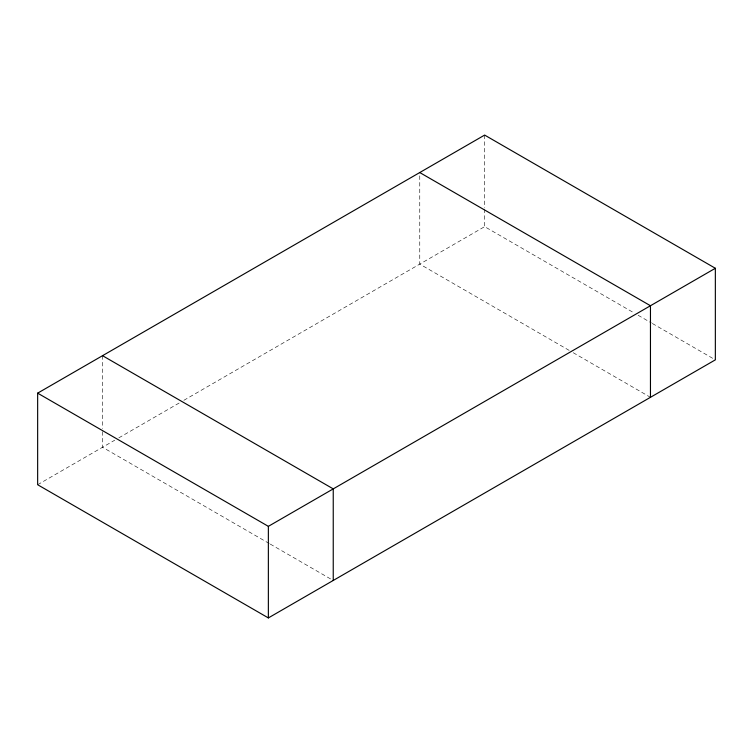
<?xml version="1.0" encoding="UTF-8"?>
<svg xmlns="http://www.w3.org/2000/svg" width="753" height="753" viewBox="0 0 753 753"><rect width="100%" height="100%" fill="white"/><g stroke="black" fill="none" stroke-linecap="round" stroke-linejoin="round"><path stroke-width="0.56" stroke-dasharray="3.77 2.82" d="M37.65 484.725L114.738 440.213M118.805 437.87L179.807 402.648M183.873 400.304L484.64 226.653L634.045 312.909M638.111 315.253L651.317 322.886M652.333 323.47L715.35 359.849M569.155 350.371L419.76 264.115L419.76 172.541M573.221 352.715L650.46 397.311M269.216 543.497L102.54 447.263L102.54 429.652M270.233 544.08L332.224 579.876M484.64 135.079L484.64 207.866M484.64 209.042L484.64 226.653M102.54 355.689L102.54 428.476"/><path stroke-width="1.13" d="M37.65 393.151L484.64 135.079L715.35 268.275L715.35 359.849L268.36 617.921L37.65 484.725L37.65 393.151L268.36 526.347L715.35 268.275M419.76 172.541L650.46 305.737L650.46 397.311M102.54 355.689L333.24 488.885L333.24 580.459M268.36 526.347L268.36 617.921"/></g></svg>
